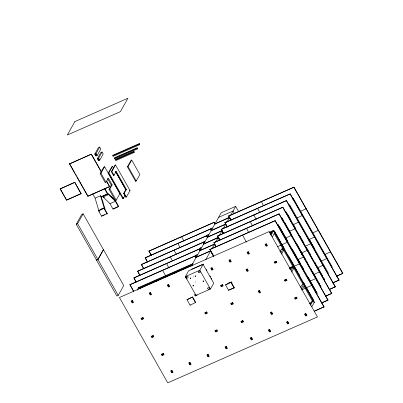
<?xml version="1.0" encoding="UTF-8"?>
<svg xmlns="http://www.w3.org/2000/svg" width="403" height="403" viewBox="0 0 403 403"><rect width="100%" height="100%" fill="white"/><g stroke="black" fill="none" stroke-linecap="round" stroke-linejoin="round"><path stroke-width="0.6" d="M106.654 181.078L109.601 186.654L87.819 196.256L69.507 163.915L91.395 154.132L101.163 171.376M60.138 188.916L74.847 182.302L81.099 193.717L66.495 200.145L60.138 188.916L74.847 182.302M69.507 163.915L91.395 154.132M66.495 200.145L81.204 193.531M94.755 154.117L98.418 147.599L99.687 147.04L100.805 149.014L97.148 155.538L95.879 156.097L94.755 154.117L96.03 153.558L99.687 147.04M96.015 155.644L96.649 155.362L95.889 154.017L95.254 154.294L96.015 155.644L96.624 154.556M97.35 158.701L100.805 152.551L102.075 151.991L103.193 153.966L99.743 160.117L98.468 160.676L97.35 158.701L98.619 158.142L102.075 151.991M98.609 160.223L99.244 159.946L98.483 158.596L97.848 158.878L98.609 160.223L99.183 159.2M102.327 196.135L109.938 203.691L112.986 209.081L118.432 206.684L118.638 206.316L109.037 189.319L109.843 188.962L112.145 184.861L108.331 178.126L106.029 182.227L105.218 182.584L100.135 173.597L103.793 167.079L104.604 166.721L119.862 193.672L116.2 200.19L115.394 200.548M87.819 196.256L109.707 186.468M100.135 173.597L100.941 173.245L104.604 166.721M112.724 155.76L113.047 155.185L139.357 143.599L139.71 144.229L139.388 144.803L113.077 156.389L112.724 155.76L139.035 144.173L139.357 143.599M76.227 224.259L81.754 214.416L83.134 213.807L123.756 285.556L118.235 295.399L116.85 296.009L76.227 224.259L77.613 223.65L83.134 213.807M114.195 158.364L114.517 157.79L137.201 147.8L137.554 148.43L137.232 149.004L114.553 158.994L114.195 158.364L136.879 148.375L137.201 147.8M115.434 159.951L115.752 159.387L133.897 151.397L134.254 152.027L133.937 152.591L115.792 160.58L115.434 159.951L133.579 151.961L133.897 151.397M125.177 195.077L123.343 198.352L122.799 198.593L108.321 173.053L111.989 166.499L112.533 166.263L113.767 168.434M108.321 173.053L108.865 172.811L112.533 166.263M116.2 171.416L114.019 175.31L113.475 175.547L111.314 171.733L114.981 165.18L115.525 164.943L130.033 190.528L126.361 197.077L125.817 197.319L123.63 193.46L125.807 189.566L126.351 189.329L116.2 171.416L115.656 171.658L125.807 189.566M111.314 171.733L111.858 171.492L115.525 164.943M113.475 175.547L114.019 174.575M102.755 196.155L103.198 196.931L103.405 196.563M104.271 197.364L104.065 197.732L103.626 196.951M109.037 189.319L111.339 185.219L112.145 184.861M101.213 196.906L107.566 194.105L107.979 193.369L108.639 194.538L103.198 196.931M98.534 210.799L104.186 208.034L107.284 213.499L101.632 216.27L98.534 210.799L104.186 208.034L100.554 195.737L95.108 198.135L98.74 210.426L99.4 211.595M108.639 194.538L108.845 194.165L109.51 195.334L109.717 194.966L110.377 196.135L110.583 195.762L111.243 196.931L111.455 196.563L112.115 197.732L112.321 197.364L112.981 198.528L113.188 198.16L114.719 200.125L114.926 199.757M127.419 166.867L131.076 160.344L131.71 160.067L139.876 174.484L136.214 181.002L135.579 181.285L127.419 166.867L128.053 166.585L131.71 160.067M104.845 209.197L105.052 208.83L104.392 207.661L104.599 207.293L103.032 203.052L103.239 202.684L101.667 198.442L101.873 198.069L100.554 195.737M101.632 216.27L101.838 215.897M112.986 209.081L118.638 206.316M123.63 193.46L124.174 193.218L126.351 189.329M122.799 198.593L123.409 197.5M135.579 181.285L136.189 180.196M133.801 291.817L129.937 284.629L195.264 255.865L196.18 257.482M136.234 282.337L133.897 277.843L199.218 249.079L200.135 250.696M139.972 275.677L137.635 271.179L202.956 242.415L203.873 244.032M143.745 268.957L141.403 264.464L206.729 235.7L207.646 237.317M147.533 262.237L145.196 257.744L210.522 228.98L211.434 230.597M151.296 255.532L148.959 251.039L214.285 222.275L215.202 223.887M137.171 290.185L138.637 287.571L193.097 263.587M138.909 287.873L139.226 287.309M138.954 287.853L139.272 287.289M138.728 289.112L139.589 287.576L140.148 288.563M155.513 281.722L156.374 280.186M157.054 279.884L157.371 279.319M162.6 270.247L166.162 276.896M166.56 263.461L168.897 267.955M170.298 256.797L172.328 260.751M174.066 250.082L176.408 254.575M177.859 243.362L180.196 247.855M181.622 236.657L183.959 241.15M156.495 281.677L157.644 279.627L158.203 280.614M173.658 273.733L174.519 272.191M175.204 271.894L175.517 271.33M174.64 273.682L175.794 271.632L176.353 272.624M129.831 284.815L195.264 255.865M133.791 278.03L199.218 249.079M137.529 271.365L202.956 242.415M141.302 264.65L206.729 235.7M145.09 257.93L210.522 228.98M148.853 251.22L214.285 222.275M195.39 256.172L195.999 255.084L197.269 254.525L195.742 257.245M199.147 249.477L199.757 248.389L201.026 247.83L199.807 250.001M202.885 242.813L203.495 241.724L204.764 241.165L203.238 243.886M206.376 236.586L207.293 234.959L208.563 234.4L207.036 237.115M210.341 229.524L210.95 228.436L212.225 227.876L211.001 230.053M196.014 295.384L185.385 276.609L188.664 270.766L203.092 264.413L213.721 283.188L210.442 289.032L195.39 295.601L195.037 294.971L195.944 294.573M191.279 266.101L221.232 212.729L235.659 206.376L238.697 211.736M191.803 265.743L192.377 264.716M213.751 256.61L209.887 249.427L275.214 220.658L324.067 306.844L314.224 311.317M223.514 233.831L221.171 229.337L286.498 200.573L335.356 286.755L329.523 289.465M227.257 227.131L224.919 222.637L290.246 193.873L339.099 280.055L332.692 283.017M231.02 220.426L228.682 215.932L294.009 187.168L342.862 273.35L336.46 276.312M215.877 246.596L213.847 242.641L279.168 213.872L328.027 300.059L321.619 303.016M219.922 240.47L217.585 235.977L282.906 207.207L331.765 293.394L325.357 296.351M185.385 276.609L199.807 270.257L203.248 264.126M205.706 259.749L210.764 250.731L196.342 257.084M211.963 248.601L214.527 244.032L215.741 246.178M215.741 241.865L218.476 236.989M219.388 235.367L222.124 230.491M223.035 228.864L225.761 223.982L211.162 230.642L225.584 224.29L227.106 226.97M226.682 222.365L229.519 217.282L230.733 219.423M230.637 215.323L235.659 206.376M207.444 237.322L222.043 230.662L223.559 233.347M186.992 299.726L192.639 296.961L186.992 299.726L190.09 305.197L195.737 302.431L192.861 297.349M190.09 305.197L190.297 304.829M242.551 235.04L246.414 242.228M253.835 214.955L256.177 219.449M257.582 208.255L259.92 212.749M261.346 201.55L263.376 205.505M246.505 228.254L248.847 232.748M250.243 221.595L252.585 226.088M225.514 284.896L231.166 282.13L234.264 287.601L234.057 287.969L228.612 290.367L225.514 284.896L231.166 282.13M231.826 283.294L232.032 282.926L231.372 281.757M228.612 290.367L228.818 289.994M209.782 249.608L275.214 220.658M224.814 222.824L290.246 193.873M228.577 216.119L294.009 187.168M221.071 229.524L286.498 200.573M213.741 242.823L279.168 213.872M217.479 236.158L282.906 207.207M270.554 234.521L272.282 231.448L273.551 230.889L314.204 302.749L314.521 302.185L273.839 230.335L269.38 232.355M272.886 231.176L273.204 230.612M273.35 230.607L273.033 231.171L269.627 232.667M270.962 235.503L273.839 230.335M281.44 219.262L282.05 218.174L321.03 286.956M292.638 199.309L293.248 198.221L332.223 267.003M272.368 236.964L274.67 232.863M282.558 221.237L283.173 220.149M290.1 207.807L290.709 206.719M279.934 251.734L281.375 249.17L283.369 248.288L280.78 252.903M283.697 248.863L284.004 248.283M287.425 242.203L277.581 246.681M298.714 222.118L293.449 224.572M302.457 215.419L296.623 218.124M306.22 208.714L300.386 211.419M291.384 235.417L285.551 238.128M295.122 228.758L289.289 231.463M281.495 254.162L284.085 249.548M290.397 269.189L291.545 267.139L293.545 266.257L291.243 270.358M300.361 252.681L300.976 251.583M293.858 266.816L294.175 266.252M291.666 272.131L294.255 267.516M301.494 254.625L302.109 253.537M309.02 241.216L309.645 240.107L314.733 249.089M299.641 263.748L293.807 266.459M314.672 236.964L308.839 239.674M318.435 230.259L312.602 232.964M310.93 243.664L305.091 246.374M303.6 256.963L297.767 259.673M307.338 250.303L301.504 253.008M300.567 287.153L301.721 285.102L303.716 284.226L301.127 288.84M304.033 284.78L304.346 284.221M301.837 290.095L304.426 285.48M311.857 285.299L302.008 289.772M323.141 265.209L317.307 267.919M326.888 258.509L321.055 261.22M330.651 251.804L324.818 254.51M315.811 278.508L309.978 281.218M319.549 271.849L313.715 274.554M310.048 304.275L311.776 301.202L313.045 300.643L310.456 305.257M311.862 306.718L314.164 302.618M138.567 144.732L139.71 144.229M132.552 152.777L134.254 152.027M102.871 195.893L107.772 193.737L115.379 201.293L118.432 206.684M109.938 203.691L115.379 201.293M100.035 209.58L103.304 208.139M102.382 215.66L104.558 214.698M106.196 213.983L107.284 213.499M218.643 217.343L233.07 210.991L234.586 213.671M229.519 217.282L214.92 223.942L229.347 217.59L230.864 220.27M207.621 237.014L222.043 230.662M288.739 205.117L289.591 204.744L328.566 273.526M199.833 248.248L201.107 247.689M284.941 211.887L285.792 211.515L324.768 280.292M200.1 250.384L214.527 244.032M199.928 250.691L214.351 244.339L215.872 247.024M196.165 257.391L210.593 251.039L213.63 256.404M277.546 225.07L278.392 224.698M277.445 225.247L278.292 224.874L317.272 293.651M138.32 288.135L192.216 264.403M139.831 288.256L156.278 281.012M157.981 280.261L174.423 273.022M176.126 272.272L192.004 265.28M269.985 233.297L271.687 232.551M270.161 233.639L271.864 232.889M270.413 233.952L271.546 233.453M191.596 269.254L203.263 264.101M190.281 277.894L190.639 278.649M195.223 275.717L195.581 276.468M190.463 278.221L190.821 278.161L190.508 278.302M195.354 276.065L195.042 276.206L195.4 276.146M281.868 249.346L283.233 248.747M195.536 294.356L194.538 294.795L195.254 296.054L197.248 295.172M228.652 282.956L230.284 282.236M229.362 289.757L234.264 287.601M289.656 267.844L293.087 266.333M289.334 268.418L293.339 266.655M289.686 269.043L291.404 268.287M336.56 276.126L342.862 273.35M332.797 282.83L339.099 280.055M329.624 289.278L335.356 286.755M326.037 295.918L331.765 293.394M309.564 303.434L311.267 302.683M309.816 303.746L310.95 303.247M321.725 302.834L328.027 300.059M314.33 311.131L324.067 306.844M129.489 190.765L130.033 190.528M306.275 247.175L309.272 252.449M309.872 253.502L310.471 254.555M306.073 260.273L302.174 253.416L302.678 254.515M306.673 261.325L307.272 262.378M300.834 264.297L298.437 260.081L298.94 261.174M301.434 265.35L303.535 269.043M294.976 267.305L297.978 272.574M298.578 273.632L299.777 275.738M293.903 187.35L342.762 273.536M290.14 194.055L338.999 280.241M286.397 200.759L335.251 286.941M282.805 207.394L331.664 293.575M279.067 214.058L327.926 300.24M275.108 220.844L323.967 307.026M228.682 215.932L230.818 219.7M224.919 222.637L225.836 224.254M226.446 225.332L227.055 226.41M221.171 229.337L223.615 233.649M214.179 222.456L215.096 224.073M217.585 235.977L219.413 239.206M210.416 229.161L211.333 230.778M214.759 244.253L215.373 245.331M206.628 235.881L207.545 237.498M209.887 249.427L213.857 256.429M202.855 242.601L203.772 244.218M199.117 249.266L200.034 250.878M195.158 256.051L196.075 257.663M115.611 171.693L126.089 190.171M111.858 171.492L114.019 175.31M124.174 193.218L126.361 197.077M108.865 172.811L123.343 198.352M148.959 251.039L151.402 255.346M145.498 258.283L147.332 261.517M141.403 264.464L143.544 268.237M137.635 271.179L139.77 274.952M134.199 278.382L136.033 281.616M129.937 284.629L133.6 291.092M289.45 205.198L290.21 206.548M308.376 238.606L309.136 239.956M287.354 213.781L290.729 219.746M291.344 220.829L291.958 221.917M292.573 223L294.412 226.254M295.026 227.337L295.641 228.42M299.761 235.7L301.258 238.344M301.857 239.397L302.457 240.455M303.056 241.513L303.953 243.1M314.884 262.348L316.113 264.519M316.728 265.602L317.342 266.685M317.957 267.768L322.561 275.899M323.785 278.07L324.344 279.057M282.13 218.033L282.689 219.02M283.249 220.008L283.863 221.096M284.478 222.179L291.843 235.191M296.265 242.999L300.754 250.923M301.056 251.442L301.892 252.923M311.086 269.118L311.7 270.201M312.315 271.284L318.148 281.586M318.763 282.669L319.68 284.296M320.269 285.334L320.828 286.321M281.914 218.628L282.674 219.978M279.511 226.672L287.49 240.767M292.225 249.13L297.011 257.588M297.318 258.106L298.155 259.587M308.27 277.405L315.635 290.417M316.249 291.5L317.09 292.981M278.156 225.327L278.916 226.672M294.119 265.789L288.467 255.829M303.59 282.478L304.819 284.644M305.434 285.727L306.048 286.815M306.658 287.898L308.502 291.152M309.116 292.235L311.262 296.029M311.877 297.112L313.333 299.681M274.634 231.393L275.471 232.874M276.06 233.911L279.435 239.876M280.05 240.959L280.664 242.042M281.279 243.125L284.039 248.006M274.121 233.357L282.75 248.601M283.359 249.674L293.223 267.093M293.53 267.642L303.086 284.518M304.013 286.15L312.642 301.394M226.063 224.516L226.672 225.589M219.761 240.062L218.24 237.377L203.641 244.042L218.068 237.689L219.585 240.369M230.959 282.498L234.057 287.969M213.197 255.023L213.802 256.096M139.035 144.173L139.388 144.803M206.301 269.466L206.905 270.539M209.943 275.904L210.552 276.977M211.157 278.05L211.766 279.123M136.879 148.375L137.232 149.004M133.579 151.961L133.937 152.591M199.807 270.257L210.442 289.032M128.053 166.585L136.214 181.002M185.939 277.244L186.705 278.594M185.445 277.073L186.564 279.047M192.433 297.328L195.531 302.799M96.03 153.558L97.148 155.538M98.619 158.142L99.743 160.117M107.52 178.479L111.339 185.219M91.295 154.314L101.365 172.101M106.548 181.264L109.601 186.654M100.941 173.245L106.029 182.227M109.843 188.962L116.2 200.19M104.679 188.272L107.772 193.737M104.473 188.644L107.566 194.105M103.979 208.401L107.077 213.872M92.67 193.823L95.108 198.135M69.613 163.734L75.104 173.436M75.719 174.514L76.328 175.592M76.938 176.67L87.925 196.075M139.579 287.833L140.199 288.926M74.741 182.483L81.099 193.717M60.238 188.735L66.596 199.964M77.613 223.65L118.235 295.399M221.872 230.969L223.383 233.654M309.635 240.128L311.146 243.417M195.47 281.773L195.536 282.125M193.596 276.76L193.662 277.113M74.862 121.595L67.331 135.015L120.406 111.646L127.937 98.226L74.862 121.595M103.435 249.659L97.909 259.502L96.529 260.111L97.934 259.547L103.46 249.704M269.133 231.589L119.429 297.51L167.749 382.85L317.448 316.929L269.133 231.589M132.37 300.442L131.101 301.001L132.219 302.98L133.489 302.421L132.37 300.442M150.425 292.492L149.155 293.052L150.274 295.031L151.543 294.467L150.425 292.492M168.57 284.503L167.3 285.062L168.419 287.037L169.688 286.478L168.57 284.503M132.229 300.9L131.595 301.177L132.355 302.527L132.99 302.245L132.229 300.9M150.284 292.946L149.649 293.228L150.415 294.573L151.049 294.296L150.284 292.946M168.429 284.956L167.794 285.238L168.56 286.583L169.195 286.306L168.429 284.956M212.028 267.668L210.759 268.227L211.877 270.201L213.147 269.642L212.028 267.668M230.173 259.678L228.904 260.237L230.022 262.212L231.292 261.653L230.173 259.678M248.319 251.684L247.049 252.243L248.167 254.222L249.437 253.663L248.319 251.684M266.328 243.755L265.058 244.314L266.176 246.288L267.446 245.729L266.328 243.755M211.887 268.121L211.253 268.403L212.018 269.748L212.653 269.471L211.887 268.121M230.032 260.131L229.398 260.409L230.163 261.759L230.798 261.476L230.032 260.131M248.177 252.142L247.543 252.419L248.308 253.769L248.943 253.487L248.177 252.142M266.192 244.208L265.557 244.49L266.318 245.835L266.952 245.558L266.192 244.208M193.002 285.279L193.46 286.09L193.254 285.732L193.551 285.485L193.203 285.641L193.002 285.279M203.147 280.81L203.288 281.198L202.941 281.349L203.606 281.621L203.147 280.81M247.225 268.892L245.956 269.451L247.074 271.426L248.344 270.866L247.225 268.892M247.084 269.345L246.45 269.622L247.21 270.972L247.85 270.69L247.084 269.345M142.969 317.504L140.974 318.385L141.685 319.639L143.68 318.763L142.969 317.504M142.828 317.957L141.468 318.556L141.826 319.186L143.186 318.587L142.828 317.957M222.506 284.614L220.512 285.49L221.222 286.75L223.217 285.868L222.506 284.614M276.151 261.159L274.151 262.041L274.866 263.295L276.861 262.418L276.151 261.159M222.365 285.067L221.005 285.667L221.363 286.296L222.723 285.697L222.365 285.067M276.01 261.612L274.65 262.212L275.002 262.842L276.367 262.242L276.01 261.612M153.14 335.472L151.145 336.349L151.855 337.608L153.855 336.727L153.14 335.472M206.709 311.882L204.714 312.763L205.424 314.018L207.419 313.141L206.709 311.882M152.999 335.926L151.639 336.525L151.996 337.155L153.357 336.555L152.999 335.926M206.568 312.335L205.208 312.935L205.565 313.564L206.925 312.965L206.568 312.335M259.431 290.452L258.162 291.011L259.28 292.986L260.55 292.427L259.431 290.452M232.677 302.577L230.682 303.459L231.393 304.718L233.392 303.837L232.677 302.577M259.29 290.906L258.655 291.183L259.421 292.533L260.056 292.251L259.29 290.906M286.321 279.128L284.327 280.004L285.037 281.264L287.032 280.382L286.321 279.128M232.536 303.036L231.176 303.635L231.534 304.26L232.894 303.661L232.536 303.036M286.18 279.581L284.82 280.181L285.178 280.81L286.538 280.211L286.18 279.581M163.311 353.436L161.316 354.318L162.031 355.572L164.026 354.695L163.311 353.436M216.879 329.85L214.885 330.727L215.595 331.986L217.59 331.105L216.879 329.85M163.175 353.889L161.815 354.489L162.167 355.119L163.527 354.519L163.175 353.889M216.738 330.304L215.378 330.903L215.736 331.533L217.096 330.934L216.738 330.304M242.848 320.546L240.853 321.423L241.568 322.682L243.563 321.806L242.848 320.546M296.492 297.092L294.497 297.973L295.208 299.228L297.207 298.351L296.492 297.092M242.712 321L241.352 321.599L241.704 322.229L243.064 321.629L242.712 321M296.356 297.545L294.991 298.144L295.349 298.774L296.709 298.175L296.356 297.545M271.637 312.008L270.368 312.567L271.486 314.547L272.755 313.987L271.637 312.008M271.496 312.466L270.861 312.743L271.627 314.093L272.262 313.811L271.496 312.466M171.94 370.332L170.671 370.891L171.789 372.871L173.058 372.312L171.94 370.332M189.994 362.383L188.725 362.942L189.843 364.916L191.113 364.357L189.994 362.383M208.139 354.393L206.87 354.952L207.988 356.927L209.258 356.368L208.139 354.393M226.285 346.404L225.015 346.963L226.133 348.938L227.403 348.378L226.285 346.404M171.799 370.785L171.164 371.067L171.925 372.412L172.56 372.135L171.799 370.785M189.853 362.836L189.219 363.118L189.984 364.463L190.619 364.186L189.853 362.836M207.998 354.847L207.364 355.129L208.129 356.474L208.764 356.197L207.998 354.847M226.143 346.857L225.509 347.134L226.274 348.484L226.909 348.202L226.143 346.857M251.477 337.442L250.208 338.001L251.326 339.976L252.595 339.417L251.477 337.442M269.622 329.453L268.353 330.012L269.471 331.986L270.74 331.427L269.622 329.453M287.767 321.463L286.498 322.022L287.616 323.997L288.886 323.438L287.767 321.463M305.822 313.509L304.552 314.068L305.67 316.048L306.94 315.489L305.822 313.509M251.336 337.895L250.701 338.177L251.462 339.522L252.097 339.245L251.336 337.895M269.481 329.906L268.846 330.183L269.612 331.533L270.247 331.251L269.481 329.906M287.626 321.916L286.991 322.193L287.757 323.544L288.392 323.261L287.626 321.916M305.681 313.962L305.046 314.244L305.812 315.589L306.446 315.312L305.681 313.962M207.777 288.619A0.907 0.811 29.3 0 0 209.293 288.956A0.907 0.811 29.3 0 0 208.724 287.571A0.907 0.811 29.3 0 0 207.777 288.619M198.467 272.181A0.907 0.811 29.3 0 0 199.984 272.519A0.907 0.811 29.3 0 0 199.42 271.128A0.907 0.811 29.3 0 0 198.467 272.181M186.403 277.496A0.907 0.816 29.3 0 0 187.919 277.833A0.907 0.816 29.3 0 0 187.35 276.443A0.907 0.816 29.3 0 0 186.403 277.496"/></g></svg>
